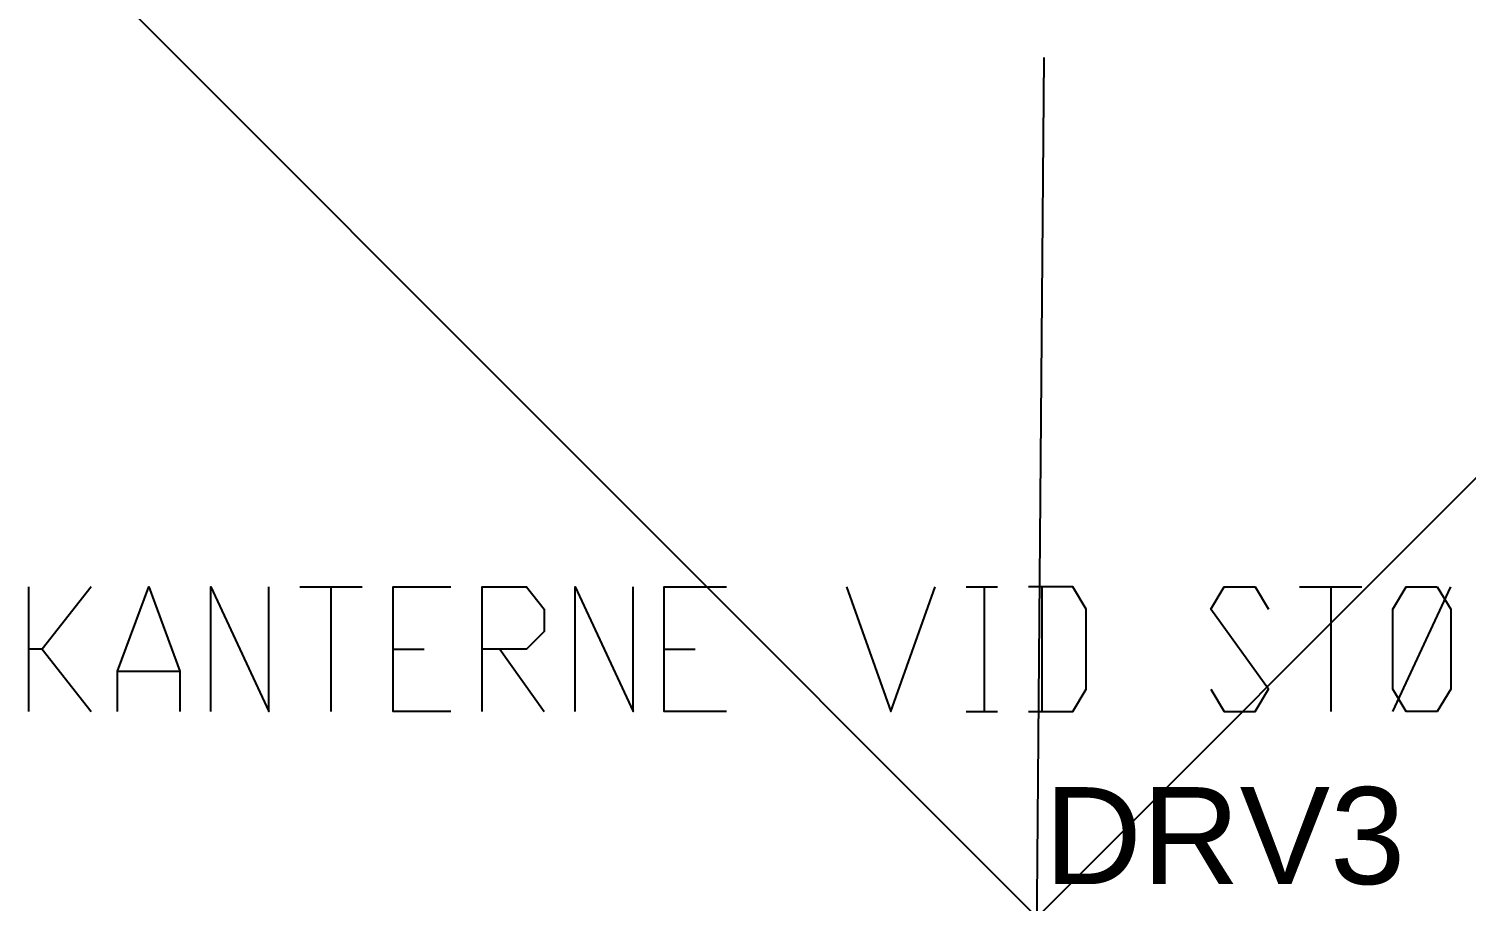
# Model space of a CAD drawing. Header units: millimetres. Extents: x -45 to 90, y -17 to 16.
# Drawn here: x 5.868 to 7.351, y 1.766 to 2.666 of the extents above; entities that cross this region are included whole.
import ezdxf

# ---------------------------------------------------------------- set-up
doc = ezdxf.new("R2010")
doc.units = ezdxf.units.MM
doc.header["$PDMODE"] = 3
doc.layers.add('PDF_Geometry', color=7, linetype='Continuous')
doc.styles.get("Standard").update_dxf_attribs({"font": 'arial.ttf'})

msp = doc.modelspace()

# ---------------------------------------------------------------- linework, layer by layer
at = {"color": 4}
msp.add_lwpolyline([(6.8825, -1.3065), (6.882, -1.3637), (6.8779, -1.8637), (6.8737, -2.3637), (6.9151, 2.6361)], dxfattribs=at)
msp.add_point((6.9078, 1.7499), dxfattribs=at)
at = {"layer": 'PDF_Geometry', "lineweight": 25}
for points in [[(5.8677, 1.962), (5.8677, 2.0904)], [(5.9319, 2.0904), (5.8814, 2.0262), (5.8677, 2.0262)], [(5.9594, 1.962), (5.9594, 2.0033), (5.9914, 2.0904), (6.0235, 2.0033), (6.0235, 1.962)], [(6.0556, 1.962), (6.0556, 2.0904), (6.1152, 1.962), (6.1152, 2.0904)], [(6.1473, 2.0904), (6.2115, 2.0904)], [(6.1794, 2.0904), (6.1794, 1.962)], [(6.3032, 1.962), (6.2436, 1.962), (6.2436, 2.0904), (6.3032, 2.0904)], [(6.3353, 1.962), (6.3353, 2.0904), (6.3811, 2.0904), (6.3994, 2.0674), (6.3994, 2.0445), (6.3811, 2.0262), (6.3353, 2.0262)], [(6.4315, 1.962), (6.4315, 2.0904), (6.4911, 1.962), (6.4911, 2.0904)], [(6.5874, 1.962), (6.5232, 1.962), (6.5232, 2.0904), (6.5874, 2.0904)], [(6.7112, 2.0904), (6.757, 1.962), (6.8028, 2.0904)], [(6.8349, 2.0904), (6.867, 2.0904)], [(6.8533, 2.0904), (6.8533, 1.962)], [(6.8991, 1.962), (6.9449, 1.962), (6.9587, 1.9849), (6.9587, 2.0674), (6.9449, 2.0904), (6.8991, 2.0904)], [(6.9129, 2.0904), (6.9129, 1.962)], [(7.087, 1.9849), (7.1008, 1.962), (7.1329, 1.962), (7.1466, 1.9849), (7.087, 2.0674), (7.1008, 2.0904), (7.1329, 2.0904), (7.1466, 2.0674)], [(7.1787, 2.0904), (7.2429, 2.0904)], [(7.2108, 2.0904), (7.2108, 1.962)], [(7.275, 1.962), (7.3346, 2.0904)], [(5.8814, 2.0262), (5.9319, 1.962)], [(6.2436, 2.0262), (6.2757, 2.0262)], [(6.3536, 2.0262), (6.3994, 1.962)], [(6.5232, 2.0262), (6.5553, 2.0262)], [(5.9594, 2.0033), (6.0235, 2.0033)], [(6.8349, 1.962), (6.867, 1.962)]]:
    msp.add_lwpolyline(points, dxfattribs=at)
msp.add_lwpolyline([(7.3208, 2.0904), (7.3346, 2.0674), (7.3346, 1.9849), (7.3208, 1.962), (7.2887, 1.962), (7.275, 1.9849), (7.275, 2.0674), (7.2887, 2.0904)], close=True, dxfattribs=at)

# ---------------------------------------------------------------- texts
at = {"color": 4}
msp.add_text('DRV3', height=0.1, dxfattribs=at).set_placement((6.9152, 1.7839))

doc.saveas('drawing.dxf')
